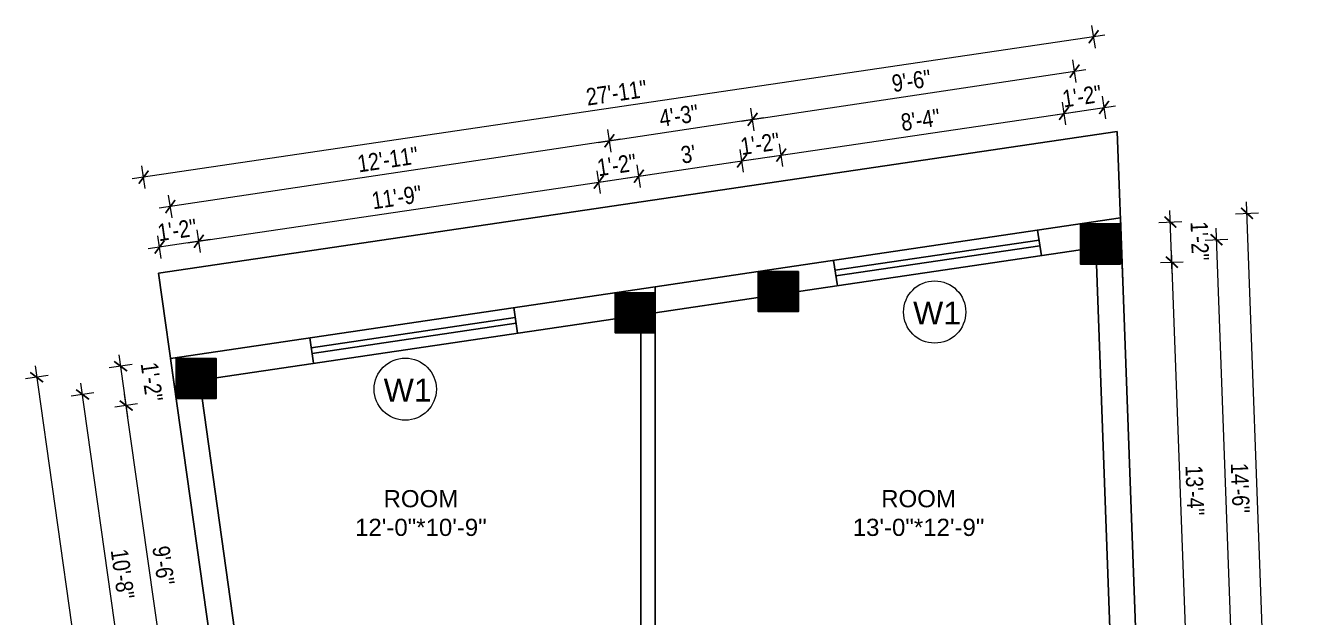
# Model space of a CAD drawing. Header units: inches. Extents: x -5142662 to -4941318, y -3361958 to -3160563.
# Drawn here: x -5006176.5 to -5005733.7, y -3261144.5 to -3260937.8 of the extents above; entities that cross this region are included whole.
import ezdxf

# ---------------------------------------------------------------- set-up
doc = ezdxf.new("R2010")
doc.units = ezdxf.units.IN
doc.header["$LTSCALE"] = 2
doc.header["$MEASUREMENT"] = 0
doc.header["$PDMODE"] = 34
doc.layers.get('0').update_dxf_attribs({"linetype": 'CONTINUOUS'})
doc.layers.get('DEFPOINTS').update_dxf_attribs({"color": 141, "linetype": 'CONTINUOUS'})
doc.layers.add('A-Hatch', color=7, linetype='CONTINUOUS')
for name, color, linetype, lineweight in [('Annotate-Lite.w', 177, 'CONTINUOUS', 9), ('DIM 1-100', 4, 'CONTINUOUS', 13), ('TEXT', 181, 'CONTINUOUS', 25)]:
    doc.layers.add(name, color=color, linetype=linetype, lineweight=lineweight)
doc.styles.add('arial.', font='arial.ttf')
doc.styles.add('gaurav', font='arial.ttf')
doc.styles.get("Standard").update_dxf_attribs({"font": 'ARIALN.TTF'})
doc.dimstyles.new('1 by 96', dxfattribs={"dimtxt": 6, "dimasz": 4, "dimexe": 4, "dimexo": 4, "dimgap": 2, "dimtad": 1, "dimdec": 0, "dimzin": 0, "dimdsep": 46, "dimlunit": 4, "dimtxsty": 'Standard', "dimblk": 'ARCHTICK', "dimcen": 0, "dimdle": 4, "dimadec": 0, "dimazin": 0, "dimtfac": 1, "dimtdec": 0, "dimtix": 1, "dimtofl": 0, "dimtmove": 1, "dimatfit": 3, "dimldrblk": 'ARCHTICK', "dimfxl": 4, "dimfxlon": 1, "dimtolj": 1, "dimtzin": 0, "dimlwd": -1, "dimlwe": -1, "dimarcsym": 0})

# ---------------------------------------------------------------- blocks, each defined once
blk = doc.blocks.new('_ArchTick')
at = {"color": 0, "linetype": 'ByBlock', "const_width": 0.15}
blk.add_lwpolyline([(-0.5, -0.5), (0.5, 0.5)], dxfattribs=at)
blk = doc.blocks.new('*D1177')
at = {"layer": 'DEFPOINTS', "color": 0, "ltscale": 0.5, "transparency": 16777216}
for p in [(-5006123.9, -3261068.06), (-5006141.3, -3261070.51), (-5006106.04, -3261180.81)]:
    blk.add_point(p, dxfattribs=at)
at = {"layer": 'DIM 1-100', "color": 0, "ltscale": 0.5, "transparency": 16777216}
for p, q in [((-5006137.34, -3261069.96), (-5006145.26, -3261071.07)), ((-5006124.82, -3261187.49), (-5006141.85, -3261066.55)), ((-5006121.41, -3261182.97), (-5006129.34, -3261184.09))]:
    blk.add_line(p, q, dxfattribs=at)
at = {"layer": 'DIM 1-100', "color": 0, "ltscale": 0.5, "transparency": 16777216, "xscale": 4, "yscale": 4, "zscale": 4}
for p, rotation in [((-5006141.3, -3261070.51), 98.01894551887811), ((-5006125.37, -3261183.53), 278.0189455188781)]:
    blk.add_blockref('_ArchTick', p, dxfattribs=dict(at, rotation=rotation))
at = {"layer": 'DIM 1-100', "color": 0, "ltscale": 0.5, "transparency": 16777216, "insert": (-5006128.32, -3261126.32), "char_height": 6, "attachment_point": 5, "rotation": 278.0189}
blk.add_mtext('\\A1;9\'-6"', dxfattribs=at)
blk = doc.blocks.new('*D1178')
at = {"layer": 'DEFPOINTS', "color": 0, "ltscale": 0.5, "transparency": 16777216}
for p in [(-5006143.23, -3261056.79), (-5006123.9, -3261054.06), (-5006123.9, -3261068.06)]:
    blk.add_point(p, dxfattribs=at)
at = {"layer": 'DIM 1-100', "color": 0, "ltscale": 0.5, "transparency": 16777216}
for p, q in [((-5006139.27, -3261056.23), (-5006147.19, -3261057.34)), ((-5006140.74, -3261074.47), (-5006143.79, -3261052.83)), ((-5006137.34, -3261069.96), (-5006145.26, -3261071.07))]:
    blk.add_line(p, q, dxfattribs=at)
at = {"layer": 'DIM 1-100', "color": 0, "ltscale": 0.5, "transparency": 16777216, "xscale": 4, "yscale": 4, "zscale": 4}
for p, rotation in [((-5006143.23, -3261056.79), 98.01894551887811), ((-5006141.3, -3261070.51), 278.0189455188781)]:
    blk.add_blockref('_ArchTick', p, dxfattribs=dict(at, rotation=rotation))
at = {"layer": 'DIM 1-100', "color": 0, "ltscale": 0.5, "transparency": 16777216, "insert": (-5006132.34, -3261062.25), "char_height": 6, "attachment_point": 5, "rotation": 278.0189}
blk.add_mtext('\\A1;1\'-2"', dxfattribs=at)
blk = doc.blocks.new('*D1183')
at = {"layer": 'DEFPOINTS', "color": 0, "ltscale": 0.5, "transparency": 16777216}
for p in [(-5006116.9, -3261061.06), (-5006156.53, -3261066.65), (-5006099.04, -3261187.81)]:
    blk.add_point(p, dxfattribs=at)
at = {"layer": 'DIM 1-100', "color": 0, "ltscale": 0.5, "transparency": 16777216}
for p, q in [((-5006138.11, -3261197.35), (-5006157.08, -3261062.68)), ((-5006152.56, -3261066.09), (-5006160.49, -3261067.2)), ((-5006134.71, -3261192.83), (-5006142.63, -3261193.95))]:
    blk.add_line(p, q, dxfattribs=at)
at = {"layer": 'DIM 1-100', "color": 0, "ltscale": 0.5, "transparency": 16777216, "xscale": 4, "yscale": 4, "zscale": 4}
for p, rotation in [((-5006156.53, -3261066.65), 98.01894551877125), ((-5006138.67, -3261193.39), 278.0189455187713)]:
    blk.add_blockref('_ArchTick', p, dxfattribs=dict(at, rotation=rotation))
at = {"layer": 'DIM 1-100', "color": 0, "ltscale": 0.5, "transparency": 16777216, "insert": (-5006142.58, -3261129.31), "char_height": 6, "attachment_point": 5, "rotation": 278.0189}
blk.add_mtext('\\A1;10\'-8"', dxfattribs=at)
blk = doc.blocks.new('*D1184')
at = {"layer": 'DEFPOINTS', "color": 0, "ltscale": 0.5, "transparency": 16777216}
for p in [(-5006125.87, -3261054.06), (-5006085.83, -3261338.31), (-5006132.5, -3261344.88)]:
    blk.add_point(p, dxfattribs=at)
at = {"layer": 'DIM 1-100', "color": 0, "ltscale": 0.5, "transparency": 16777216}
for p, q in [((-5006173.1, -3261056.68), (-5006131.94, -3261348.84)), ((-5006168.58, -3261060.08), (-5006176.5, -3261061.2)), ((-5006128.54, -3261344.32), (-5006136.46, -3261345.44))]:
    blk.add_line(p, q, dxfattribs=at)
at = {"layer": 'DIM 1-100', "color": 0, "ltscale": 0.5, "transparency": 16777216, "xscale": 4, "yscale": 4, "zscale": 4}
for p, rotation in [((-5006172.54, -3261060.64), 98.01894551889016), ((-5006132.5, -3261344.88), 278.0189455188902)]:
    blk.add_blockref('_ArchTick', p, dxfattribs=dict(at, rotation=rotation))
at = {"layer": 'DIM 1-100', "color": 0, "ltscale": 0.5, "transparency": 16777216, "insert": (-5006147.51, -3261202.05), "char_height": 6, "attachment_point": 5, "rotation": 278.0189}
blk.add_mtext('\\A1;23\'-11"', dxfattribs=at)
blk = doc.blocks.new('*D1191')
at = {"layer": 'DEFPOINTS', "color": 0, "ltscale": 0.5, "transparency": 16777216}
for p in [(-5005794.15, -3261021.12), (-5005776.19, -3261020.46), (-5005787.66, -3261180.81)]:
    blk.add_point(p, dxfattribs=at)
at = {"layer": 'DIM 1-100', "color": 0, "ltscale": 0.5, "transparency": 16777216}
for p, q in [((-5005770.14, -3261184.16), (-5005776.34, -3261016.46)), ((-5005780.19, -3261020.61), (-5005772.19, -3261020.31)), ((-5005774.29, -3261180.31), (-5005766.3, -3261180.02))]:
    blk.add_line(p, q, dxfattribs=at)
at = {"layer": 'DIM 1-100', "color": 0, "ltscale": 0.5, "transparency": 16777216, "xscale": 4, "yscale": 4, "zscale": 4}
for p, rotation in [((-5005776.19, -3261020.46), 92.11435361988043), ((-5005770.29, -3261180.16), 272.1143536198804)]:
    blk.add_blockref('_ArchTick', p, dxfattribs=dict(at, rotation=rotation))
at = {"layer": 'DIM 1-100', "color": 0, "ltscale": 0.5, "transparency": 16777216, "insert": (-5005768.18, -3261100.13), "char_height": 6, "attachment_point": 5, "rotation": 272.1144}
blk.add_mtext('\\A1;13\'-4"', dxfattribs=at)
blk = doc.blocks.new('*D1192')
at = {"layer": 'DEFPOINTS', "color": 0, "ltscale": 0.5, "transparency": 16777216}
for p in [(-5005794.15, -3261007.12), (-5005776.7, -3261006.48), (-5005794.15, -3261021.12)]:
    blk.add_point(p, dxfattribs=at)
at = {"layer": 'DIM 1-100', "color": 0, "ltscale": 0.5, "transparency": 16777216}
for p, q in [((-5005776.04, -3261024.46), (-5005776.85, -3261002.48)), ((-5005780.7, -3261006.63), (-5005772.71, -3261006.33)), ((-5005780.19, -3261020.61), (-5005772.19, -3261020.31))]:
    blk.add_line(p, q, dxfattribs=at)
at = {"layer": 'DIM 1-100', "color": 0, "ltscale": 0.5, "transparency": 16777216, "xscale": 4, "yscale": 4, "zscale": 4}
for p, rotation in [((-5005776.7, -3261006.48), 92.11435361988043), ((-5005776.19, -3261020.46), 272.1143536198804)]:
    blk.add_blockref('_ArchTick', p, dxfattribs=dict(at, rotation=rotation))
at = {"layer": 'DIM 1-100', "color": 0, "ltscale": 0.5, "transparency": 16777216, "insert": (-5005766.43, -3261013.1), "char_height": 6, "attachment_point": 5, "rotation": 272.1144}
blk.add_mtext('\\A1;1\'-2"', dxfattribs=at)
blk = doc.blocks.new('*D1194')
at = {"layer": 'DEFPOINTS', "color": 0, "ltscale": 0.5, "transparency": 16777216}
for p in [(-5005801.15, -3261014.12), (-5005760.61, -3261012.63), (-5005794.66, -3261187.81)]:
    blk.add_point(p, dxfattribs=at)
at = {"layer": 'DIM 1-100', "color": 0, "ltscale": 0.5, "transparency": 16777216}
for p, q in [((-5005764.6, -3261012.77), (-5005756.61, -3261012.48)), ((-5005754.05, -3261190.31), (-5005760.75, -3261008.63)), ((-5005758.19, -3261186.46), (-5005750.2, -3261186.16))]:
    blk.add_line(p, q, dxfattribs=at)
at = {"layer": 'DIM 1-100', "color": 0, "ltscale": 0.5, "transparency": 16777216, "xscale": 4, "yscale": 4, "zscale": 4}
for p, rotation in [((-5005760.61, -3261012.63), 92.11435361967166), ((-5005754.19, -3261186.31), 272.1143536196717)]:
    blk.add_blockref('_ArchTick', p, dxfattribs=dict(at, rotation=rotation))
at = {"layer": 'DIM 1-100', "color": 0, "ltscale": 0.5, "transparency": 16777216, "insert": (-5005752.34, -3261099.28), "char_height": 6, "attachment_point": 5, "rotation": 272.1144}
blk.add_mtext('\\A1;14\'-6"', dxfattribs=at)
blk = doc.blocks.new('*D1195')
at = {"layer": 'DEFPOINTS', "color": 0, "ltscale": 0.5, "transparency": 16777216}
for p in [(-5005749.97, -3261003.42), (-5005794.15, -3261005.06), (-5005781.85, -3261338.31)]:
    blk.add_point(p, dxfattribs=at)
at = {"layer": 'DIM 1-100', "color": 0, "ltscale": 0.5, "transparency": 16777216}
for p, q in [((-5005753.97, -3261003.57), (-5005745.98, -3261003.28)), ((-5005737.52, -3261340.67), (-5005750.12, -3260999.43)), ((-5005741.67, -3261336.82), (-5005733.67, -3261336.53))]:
    blk.add_line(p, q, dxfattribs=at)
at = {"layer": 'DIM 1-100', "color": 0, "ltscale": 0.5, "transparency": 16777216, "xscale": 4, "yscale": 4, "zscale": 4}
for p, rotation in [((-5005749.97, -3261003.42), 92.11435361988767), ((-5005737.67, -3261336.67), 272.1143536198877)]:
    blk.add_blockref('_ArchTick', p, dxfattribs=dict(at, rotation=rotation))
at = {"layer": 'DIM 1-100', "color": 0, "ltscale": 0.5, "transparency": 16777216, "insert": (-5005738.76, -3261169.86), "char_height": 6, "attachment_point": 5, "rotation": 272.1144}
blk.add_mtext('\\A1;27\'-9"', dxfattribs=at)
blk = doc.blocks.new('*D1196')
at = {"layer": 'DEFPOINTS', "color": 0, "ltscale": 0.5, "transparency": 16777216}
for p in [(-5005976.29, -3260992.55), (-5005970.59, -3261031.12), (-5006109.9, -3261054.06)]:
    blk.add_point(p, dxfattribs=at)
at = {"layer": 'DIM 1-100', "color": 0, "ltscale": 0.5, "transparency": 16777216}
for p, q in [((-5005975.71, -3260996.5), (-5005976.87, -3260988.59)), ((-5006119.9, -3261013.76), (-5005972.33, -3260991.96)), ((-5006115.35, -3261017.13), (-5006116.52, -3261009.22))]:
    blk.add_line(p, q, dxfattribs=at)
at = {"layer": 'DIM 1-100', "color": 0, "ltscale": 0.5, "transparency": 16777216, "xscale": 4, "yscale": 4, "zscale": 4}
for p, rotation in [((-5005976.29, -3260992.55), 8.403880657178025), ((-5006115.94, -3261013.18), 188.403880657178)]:
    blk.add_blockref('_ArchTick', p, dxfattribs=dict(at, rotation=rotation))
at = {"layer": 'DIM 1-100', "color": 0, "ltscale": 0.5, "transparency": 16777216, "insert": (-5006046.85, -3260997.85), "char_height": 6, "attachment_point": 5, "rotation": 8.4039}
blk.add_mtext('\\A1;11\'-9"', dxfattribs=at)
blk = doc.blocks.new('*D1197')
at = {"layer": 'DEFPOINTS', "color": 0, "ltscale": 0.5, "transparency": 16777216}
for p in [(-5005962.29, -3260990.48), (-5005956.59, -3261029.05), (-5005970.59, -3261031.12)]:
    blk.add_point(p, dxfattribs=at)
at = {"layer": 'DIM 1-100', "color": 0, "ltscale": 0.5, "transparency": 16777216}
for p, q in [((-5005980.25, -3260993.13), (-5005958.33, -3260989.89)), ((-5005975.71, -3260996.5), (-5005976.87, -3260988.59)), ((-5005961.71, -3260994.43), (-5005962.87, -3260986.52))]:
    blk.add_line(p, q, dxfattribs=at)
at = {"layer": 'DIM 1-100', "color": 0, "ltscale": 0.5, "transparency": 16777216, "xscale": 4, "yscale": 4, "zscale": 4}
for p, rotation in [((-5005976.29, -3260992.55), 188.403880657178), ((-5005962.29, -3260990.48), 8.403880657178025)]:
    blk.add_blockref('_ArchTick', p, dxfattribs=dict(at, rotation=rotation))
at = {"layer": 'DIM 1-100', "color": 0, "ltscale": 0.5, "transparency": 16777216, "insert": (-5005970.02, -3260986.55), "char_height": 6, "attachment_point": 5, "rotation": 8.4039}
blk.add_mtext('\\A1;1\'-2"', dxfattribs=at)
blk = doc.blocks.new('*D1198')
at = {"layer": 'DEFPOINTS', "color": 0, "ltscale": 0.5, "transparency": 16777216}
for p in [(-5005926.29, -3260985.16), (-5005920.59, -3261023.74), (-5005956.59, -3261029.05)]:
    blk.add_point(p, dxfattribs=at)
at = {"layer": 'DIM 1-100', "color": 0, "ltscale": 0.5, "transparency": 16777216}
for p, q in [((-5005925.71, -3260989.12), (-5005926.87, -3260981.2)), ((-5005966.25, -3260991.06), (-5005922.33, -3260984.57)), ((-5005961.71, -3260994.43), (-5005962.87, -3260986.52))]:
    blk.add_line(p, q, dxfattribs=at)
at = {"layer": 'DIM 1-100', "color": 0, "ltscale": 0.5, "transparency": 16777216, "xscale": 4, "yscale": 4, "zscale": 4}
for p, rotation in [((-5005926.29, -3260985.16), 8.403880657178025), ((-5005962.29, -3260990.48), 188.403880657178)]:
    blk.add_blockref('_ArchTick', p, dxfattribs=dict(at, rotation=rotation))
at = {"layer": 'DIM 1-100', "color": 0, "ltscale": 0.5, "transparency": 16777216, "insert": (-5005945.03, -3260982.81), "char_height": 6, "attachment_point": 5, "rotation": 8.4039}
blk.add_mtext("\\A1;3'", dxfattribs=at)
blk = doc.blocks.new('*D1199')
at = {"layer": 'DEFPOINTS', "color": 0, "ltscale": 0.5, "transparency": 16777216}
for p in [(-5005912.59, -3260983.13), (-5005920.59, -3261023.74), (-5005906.59, -3261023.74)]:
    blk.add_point(p, dxfattribs=at)
at = {"layer": 'DIM 1-100', "color": 0, "ltscale": 0.5, "transparency": 16777216}
for p, q in [((-5005925.71, -3260989.12), (-5005926.87, -3260981.2)), ((-5005912, -3260987.09), (-5005913.17, -3260979.18)), ((-5005930.25, -3260985.74), (-5005908.63, -3260982.55))]:
    blk.add_line(p, q, dxfattribs=at)
at = {"layer": 'DIM 1-100', "color": 0, "ltscale": 0.5, "transparency": 16777216, "xscale": 4, "yscale": 4, "zscale": 4}
for p, rotation in [((-5005912.59, -3260983.13), 8.403880657178025), ((-5005926.29, -3260985.16), 188.403880657178)]:
    blk.add_blockref('_ArchTick', p, dxfattribs=dict(at, rotation=rotation))
at = {"layer": 'DIM 1-100', "color": 0, "ltscale": 0.5, "transparency": 16777216, "insert": (-5005919.99, -3260979.16), "char_height": 6, "attachment_point": 5, "rotation": 8.4039}
blk.add_mtext('\\A1;1\'-2"', dxfattribs=at)
blk = doc.blocks.new('*D1200')
at = {"layer": 'DEFPOINTS', "color": 0, "ltscale": 0.5, "transparency": 16777216}
for p in [(-5005813.85, -3260968.55), (-5005808.15, -3261007.12), (-5005906.59, -3261023.74)]:
    blk.add_point(p, dxfattribs=at)
at = {"layer": 'DIM 1-100', "color": 0, "ltscale": 0.5, "transparency": 16777216}
for p, q in [((-5005916.55, -3260983.72), (-5005809.89, -3260967.96)), ((-5005813.26, -3260972.5), (-5005814.43, -3260964.59)), ((-5005912, -3260987.09), (-5005913.17, -3260979.18))]:
    blk.add_line(p, q, dxfattribs=at)
at = {"layer": 'DIM 1-100', "color": 0, "ltscale": 0.5, "transparency": 16777216, "xscale": 4, "yscale": 4, "zscale": 4}
for p, rotation in [((-5005813.85, -3260968.55), 8.403880657178025), ((-5005912.59, -3260983.13), 188.403880657178)]:
    blk.add_blockref('_ArchTick', p, dxfattribs=dict(at, rotation=rotation))
at = {"layer": 'DIM 1-100', "color": 0, "ltscale": 0.5, "transparency": 16777216, "insert": (-5005863.96, -3260970.83), "char_height": 6, "attachment_point": 5, "rotation": 8.4039}
blk.add_mtext('\\A1;8\'-4"', dxfattribs=at)
blk = doc.blocks.new('*D1201')
at = {"layer": 'DEFPOINTS', "color": 0, "ltscale": 0.5, "transparency": 16777216}
for p in [(-5005799.85, -3260966.48), (-5005808.15, -3261007.12), (-5005794.15, -3261005.06)]:
    blk.add_point(p, dxfattribs=at)
at = {"layer": 'DIM 1-100', "color": 0, "ltscale": 0.5, "transparency": 16777216}
for p, q in [((-5005799.26, -3260970.44), (-5005800.43, -3260962.52)), ((-5005817.81, -3260969.13), (-5005795.89, -3260965.89)), ((-5005813.26, -3260972.5), (-5005814.43, -3260964.59))]:
    blk.add_line(p, q, dxfattribs=at)
at = {"layer": 'DIM 1-100', "color": 0, "ltscale": 0.5, "transparency": 16777216, "xscale": 4, "yscale": 4, "zscale": 4}
for p, rotation in [((-5005799.85, -3260966.48), 8.403880657178025), ((-5005813.85, -3260968.55), 188.403880657178)]:
    blk.add_blockref('_ArchTick', p, dxfattribs=dict(at, rotation=rotation))
at = {"layer": 'DIM 1-100', "color": 0, "ltscale": 0.5, "transparency": 16777216, "insert": (-5005807.58, -3260962.55), "char_height": 6, "attachment_point": 5, "rotation": 8.4039}
blk.add_mtext('\\A1;1\'-2"', dxfattribs=at)
blk = doc.blocks.new('*D1202')
at = {"layer": 'DEFPOINTS', "color": 0, "ltscale": 0.5, "transparency": 16777216}
for p in [(-5006129.64, -3261015.2), (-5006123.9, -3261054.06), (-5006109.9, -3261054.06)]:
    blk.add_point(p, dxfattribs=at)
at = {"layer": 'DIM 1-100', "color": 0, "ltscale": 0.5, "transparency": 16777216}
for p, q in [((-5006111.98, -3261012.59), (-5006133.6, -3261015.79)), ((-5006129.05, -3261019.16), (-5006130.22, -3261011.24)), ((-5006115.35, -3261017.13), (-5006116.52, -3261009.22))]:
    blk.add_line(p, q, dxfattribs=at)
at = {"layer": 'DIM 1-100', "color": 0, "ltscale": 0.5, "transparency": 16777216, "xscale": 4, "yscale": 4, "zscale": 4}
for p, rotation in [((-5006129.64, -3261015.2), 188.403880657178), ((-5006115.94, -3261013.18), 8.403880657178036)]:
    blk.add_blockref('_ArchTick', p, dxfattribs=dict(at, rotation=rotation))
at = {"layer": 'DIM 1-100', "color": 0, "ltscale": 0.5, "transparency": 16777216, "insert": (-5006123.52, -3261009.23), "char_height": 6, "attachment_point": 5, "rotation": 8.4039}
blk.add_mtext('\\A1;1\'-2"', dxfattribs=at)
blk = doc.blocks.new('*D1203')
at = {"layer": 'DEFPOINTS', "color": 0, "ltscale": 0.5, "transparency": 16777216}
for p in [(-5006125.88, -3261001.06), (-5005963.59, -3261038.12), (-5006116.9, -3261061.06)]:
    blk.add_point(p, dxfattribs=at)
at = {"layer": 'DIM 1-100', "color": 0, "ltscale": 0.5, "transparency": 16777216}
for p, q in [((-5005971.98, -3260982.08), (-5005973.16, -3260974.17)), ((-5005968.61, -3260977.53), (-5006129.83, -3261001.65)), ((-5006125.28, -3261005.02), (-5006126.47, -3260997.11))]:
    blk.add_line(p, q, dxfattribs=at)
at = {"layer": 'DIM 1-100', "color": 0, "ltscale": 0.5, "transparency": 16777216, "xscale": 4, "yscale": 4, "zscale": 4}
for p, rotation in [((-5005972.57, -3260978.12), 8.510423086332324), ((-5006125.88, -3261001.06), 188.5104230863323)]:
    blk.add_blockref('_ArchTick', p, dxfattribs=dict(at, rotation=rotation))
at = {"layer": 'DIM 1-100', "color": 0, "ltscale": 0.5, "transparency": 16777216, "insert": (-5006049.96, -3260984.63), "char_height": 6, "attachment_point": 5, "rotation": 8.5104}
blk.add_mtext('\\A1;12\'-11"', dxfattribs=at)
blk = doc.blocks.new('*D1204')
at = {"layer": 'DEFPOINTS', "color": 0, "ltscale": 0.5, "transparency": 16777216}
for p in [(-5005922.58, -3260970.64), (-5005913.59, -3261030.74), (-5005963.59, -3261038.12)]:
    blk.add_point(p, dxfattribs=at)
at = {"layer": 'DIM 1-100', "color": 0, "ltscale": 0.5, "transparency": 16777216}
for p, q in [((-5005921.99, -3260974.6), (-5005923.18, -3260966.69)), ((-5005976.53, -3260978.71), (-5005918.63, -3260970.05)), ((-5005971.98, -3260982.08), (-5005973.16, -3260974.17))]:
    blk.add_line(p, q, dxfattribs=at)
at = {"layer": 'DIM 1-100', "color": 0, "ltscale": 0.5, "transparency": 16777216, "xscale": 4, "yscale": 4, "zscale": 4}
for p, rotation in [((-5005922.58, -3260970.64), 8.510423086329146), ((-5005972.57, -3260978.12), 188.5104230863292)]:
    blk.add_blockref('_ArchTick', p, dxfattribs=dict(at, rotation=rotation))
at = {"layer": 'DIM 1-100', "color": 0, "ltscale": 0.5, "transparency": 16777216, "insert": (-5005948.33, -3260969.37), "char_height": 6, "attachment_point": 5, "rotation": 8.5104}
blk.add_mtext('\\A1;4\'-3"', dxfattribs=at)
blk = doc.blocks.new('*D1205')
at = {"layer": 'DEFPOINTS', "color": 0, "ltscale": 0.5, "transparency": 16777216}
for p in [(-5005810.17, -3260953.82), (-5005801.15, -3261014.12), (-5005913.59, -3261030.74)]:
    blk.add_point(p, dxfattribs=at)
at = {"layer": 'DIM 1-100', "color": 0, "ltscale": 0.5, "transparency": 16777216}
for p, q in [((-5005809.58, -3260957.78), (-5005810.77, -3260949.87)), ((-5005926.54, -3260971.23), (-5005806.22, -3260953.23)), ((-5005921.99, -3260974.6), (-5005923.18, -3260966.69))]:
    blk.add_line(p, q, dxfattribs=at)
at = {"layer": 'DIM 1-100', "color": 0, "ltscale": 0.5, "transparency": 16777216, "xscale": 4, "yscale": 4, "zscale": 4}
for p, rotation in [((-5005810.17, -3260953.82), 8.510423086329146), ((-5005922.58, -3260970.64), 188.5104230863292)]:
    blk.add_blockref('_ArchTick', p, dxfattribs=dict(at, rotation=rotation))
at = {"layer": 'DIM 1-100', "color": 0, "ltscale": 0.5, "transparency": 16777216, "insert": (-5005867.13, -3260957.22), "char_height": 6, "attachment_point": 5, "rotation": 8.5104}
blk.add_mtext('\\A1;9\'-6"', dxfattribs=at)
blk = doc.blocks.new('*D1206')
at = {"layer": 'DEFPOINTS', "color": 0, "ltscale": 0.5, "transparency": 16777216}
for p in [(-5006135.21, -3260990.81), (-5005794.15, -3261005.06), (-5006125.87, -3261054.06)]:
    blk.add_point(p, dxfattribs=at)
at = {"layer": 'DIM 1-100', "color": 0, "ltscale": 0.5, "transparency": 16777216}
for p, q in [((-5005799.54, -3260941.22), (-5006139.17, -3260991.4)), ((-5005802.91, -3260945.76), (-5005804.08, -3260937.85)), ((-5006134.63, -3260994.77), (-5006135.8, -3260986.86))]:
    blk.add_line(p, q, dxfattribs=at)
at = {"layer": 'DIM 1-100', "color": 0, "ltscale": 0.5, "transparency": 16777216, "xscale": 4, "yscale": 4, "zscale": 4}
for p, rotation in [((-5005803.49, -3260941.81), 8.403880655919362), ((-5006135.21, -3260990.81), 188.4038806559193)]:
    blk.add_blockref('_ArchTick', p, dxfattribs=dict(at, rotation=rotation))
at = {"layer": 'DIM 1-100', "color": 0, "ltscale": 0.5, "transparency": 16777216, "insert": (-5005970.09, -3260961.35), "char_height": 6, "attachment_point": 5, "rotation": 8.4039}
blk.add_mtext('\\A1;27\'-11"', dxfattribs=at)

msp = doc.modelspace()

# ---------------------------------------------------------------- hatches: boundary and pattern name
at = {"layer": 'A-Hatch', "ltscale": 0.5}
h = msp.add_hatch(dxfattribs=at)
h.set_pattern_fill('ANSI31', color=256)
h.set_pattern_definition([(45, (85624.56339, -2601.65336), (-0.0883883476483, 0.0883883476483), [])])
h.paths.add_polyline_path([(-5005794.15, -3261007.12), (-5005808.15, -3261007.12), (-5005808.15, -3261021.12), (-5005794.15, -3261021.12)])
h = msp.add_hatch(dxfattribs=at)
h.set_pattern_fill('ANSI31', color=256)
h.set_pattern_definition([(45, (85512.12236, -2618.26499), (-0.0883883476483, 0.0883883476483), [])])
h.paths.add_polyline_path([(-5005906.59, -3261023.74), (-5005920.59, -3261023.74), (-5005920.59, -3261037.74), (-5005906.59, -3261037.74)])
h = msp.add_hatch(dxfattribs=at)
h.set_pattern_fill('ANSI31', color=256)
h.set_pattern_definition([(45, (85462.12236, -2625.65181), (-0.0883883476483, 0.0883883476483), [])])
h.paths.add_polyline_path([(-5005956.59, -3261031.12), (-5005970.59, -3261031.12), (-5005970.59, -3261045.12), (-5005956.59, -3261045.12)])
h = msp.add_hatch(dxfattribs=at)
h.set_pattern_fill('ANSI31', color=256)
h.set_pattern_definition([(45, (85308.81536, -2648.5922), (-0.0883883476483, 0.0883883476483), [])])
h.paths.add_polyline_path([(-5006109.9, -3261054.06), (-5006123.9, -3261054.06), (-5006123.9, -3261068.06), (-5006109.9, -3261068.06)])

# ---------------------------------------------------------------- linework, layer by layer
at = {"ltscale": 0.5}
for p, q in [((-5005795.26, -3260974.89), (-5006130.06, -3261024.36)), ((-5005795.26, -3260974.89), (-5005793.32, -3261027.46)), ((-5005821.76, -3261018.23), (-5005823.07, -3261009.33)), ((-5005808.15, -3261016.22), (-5005906.59, -3261030.77)), ((-5005893.79, -3261023.31), (-5005822.56, -3261012.79)), ((-5005893.5, -3261025.29), (-5005822.27, -3261014.77)), ((-5005892.98, -3261028.75), (-5005894.3, -3261019.85)), ((-5005796.67, -3261180.81), (-5005802.56, -3261021.12)), ((-5006123.9, -3261068.06), (-5006130.06, -3261024.36)), ((-5005956.59, -3261029.05), (-5005920.59, -3261023.74)), ((-5005956.59, -3261031.12), (-5005956.59, -3261029.05)), ((-5005956.59, -3261038.15), (-5005920.59, -3261032.83)), ((-5006004.63, -3261045.25), (-5006005.95, -3261036.35)), ((-5005956.59, -3261185.31), (-5005956.59, -3261038.35)), ((-5005970.59, -3261040.22), (-5006109.9, -3261060.8)), ((-5006076.66, -3261050.33), (-5006005.43, -3261039.81)), ((-5006076.37, -3261052.31), (-5006005.14, -3261041.79)), ((-5006075.86, -3261055.77), (-5006077.17, -3261046.87)), ((-5005961.59, -3261180.81), (-5005961.59, -3261045.12)), ((-5006114.81, -3261068.06), (-5006098.93, -3261180.81))]:
    msp.add_line(p, q, dxfattribs=at)
for points in [[(-5005920.59, -3261338.31), (-5005781.85, -3261338.31), (-5005794.15, -3261005.06), (-5005920.59, -3261023.74)], [(-5005956.59, -3261029.05), (-5006125.87, -3261054.06), (-5006085.83, -3261338.31), (-5006071.83, -3261338.31)]]:
    msp.add_lwpolyline(points, dxfattribs=at)
for points in [[(-5005808.15, -3261007.12), (-5005794.15, -3261007.12), (-5005794.15, -3261021.12), (-5005808.15, -3261021.12)], [(-5005920.59, -3261023.74), (-5005906.59, -3261023.74), (-5005906.59, -3261037.74), (-5005920.59, -3261037.74)], [(-5005970.59, -3261031.12), (-5005956.59, -3261031.12), (-5005956.59, -3261045.12), (-5005970.59, -3261045.12)], [(-5006123.9, -3261054.06), (-5006109.9, -3261054.06), (-5006109.9, -3261068.06), (-5006123.9, -3261068.06)]]:
    msp.add_lwpolyline(points, close=True, dxfattribs=at)
at = {"layer": 'Annotate-Lite.w', "ltscale": 0.005}
for centre in [(-5005859.01, -3261037.87), (-5006043.86, -3261064.79)]:
    msp.add_circle(centre, 10.86, dxfattribs=at)

# ---------------------------------------------------------------- texts
at = {"layer": 'Annotate-Lite.w', "ltscale": 0.005, "char_height": 8, "attachment_point": 1, "style": 'gaurav'}
for insert in [(-5005866.55, -3261034.22), (-5006051.4, -3261061.14)]:
    msp.add_mtext_dynamic_manual_height_columns('W1', width=8, gutter_width=100, heights=[0], dxfattribs=dict(at, insert=insert))
at = {"layer": 'TEXT', "lineweight": -2, "char_height": 6, "attachment_point": 5, "style": 'arial.'}
for s, insert in [('ROOM\\P12\'-0"*10\'-9"', (-5006038.4, -3261108.05)), ('ROOM\\P13\'-0"*12\'-9"', (-5005864.64, -3261108.05))]:
    msp.add_mtext_dynamic_manual_height_columns(s, width=45.7314, gutter_width=30, heights=[0], dxfattribs=dict(at, insert=insert))

# ---------------------------------------------------------------- dimensions: what is measured, and where the dimension line sits
at = {"layer": 'DIM 1-100', "ltscale": 0.5}
for p1, p2, distance, picture, middle in [((-5005794.15, -3261005.06), (-5006125.87, -3261054.06), -63.94, '*D1206', (-5005970.09, -3260961.35)), ((-5005963.59, -3261038.12), (-5006116.9, -3261061.06), -60.67, '*D1203', (-5006049.96, -3260984.63)), ((-5005781.85, -3261338.31), (-5005794.15, -3261005.06), -44.21, '*D1195', (-5005738.76, -3261169.86)), ((-5006125.87, -3261054.06), (-5006085.83, -3261338.31), -47.13, '*D1184', (-5006147.51, -3261202.05))]:
    dim = msp.add_aligned_dim(p1=p1, p2=p2, distance=distance, dimstyle='1 by 96', dxfattribs=at)
    dim.commit()
    dim.dimension.update_dxf_attribs({"geometry": picture, "text_midpoint": middle})
for base, p1, p2, angle, picture, middle in [((-5005810.17, -3260953.82), (-5005913.59, -3261030.74), (-5005801.15, -3261014.12), 8.5104, '*D1205', (-5005867.13, -3260957.22)), ((-5005922.58, -3260970.64), (-5005963.59, -3261038.12), (-5005913.59, -3261030.74), 8.5104, '*D1204', (-5005948.33, -3260969.37)), ((-5005813.85, -3260968.55), (-5005906.59, -3261023.74), (-5005808.15, -3261007.12), 188.4039, '*D1200', (-5005863.96, -3260970.83)), ((-5005926.29, -3260985.16), (-5005956.59, -3261029.05), (-5005920.59, -3261023.74), 188.4039, '*D1198', (-5005945.03, -3260982.81)), ((-5005976.29, -3260992.55), (-5006109.9, -3261054.06), (-5005970.59, -3261031.12), 188.4039, '*D1196', (-5006046.85, -3260997.85)), ((-5005760.61, -3261012.63), (-5005794.66, -3261187.81), (-5005801.15, -3261014.12), 272.1144, '*D1194', (-5005752.34, -3261099.28)), ((-5005776.19, -3261020.46), (-5005787.66, -3261180.81), (-5005794.15, -3261021.12), 272.1144, '*D1191', (-5005768.18, -3261100.13)), ((-5006156.53, -3261066.65), (-5006099.04, -3261187.81), (-5006116.9, -3261061.06), 278.0189, '*D1183', (-5006142.58, -3261129.31)), ((-5006141.3, -3261070.51), (-5006106.04, -3261180.81), (-5006123.9, -3261068.06), 278.0189, '*D1177', (-5006128.32, -3261126.32))]:
    dim = msp.add_linear_dim(base=base, p1=p1, p2=p2, angle=angle, dimstyle='1 by 96', dxfattribs=at)
    dim.commit()
    dim.dimension.update_dxf_attribs({"geometry": picture, "text_midpoint": middle})
for base, p1, p2, angle, picture, middle in [((-5005799.85, -3260966.48), (-5005808.15, -3261007.12), (-5005794.15, -3261005.06), 188.4039, '*D1201', (-5005806.85, -3260967.51)), ((-5005912.59, -3260983.13), (-5005920.59, -3261023.74), (-5005906.59, -3261023.74), 188.4039, '*D1199', (-5005919.26, -3260984.12)), ((-5005962.29, -3260990.48), (-5005970.59, -3261031.12), (-5005956.59, -3261029.05), 188.4039, '*D1197', (-5005969.29, -3260991.51)), ((-5005776.7, -3261006.48), (-5005794.15, -3261021.12), (-5005794.15, -3261007.12), 272.1144, '*D1192', (-5005771.44, -3261013.29)), ((-5006129.64, -3261015.2), (-5006109.9, -3261054.06), (-5006123.9, -3261054.06), 188.4039, '*D1202', (-5006122.79, -3261014.19)), ((-5006143.23, -3261056.79), (-5006123.9, -3261068.06), (-5006123.9, -3261054.06), 278.0189, '*D1178', (-5006137.3, -3261062.95))]:
    dim = msp.add_linear_dim(base=base, p1=p1, p2=p2, angle=angle, dimstyle='1 by 96', dxfattribs=at)
    dim.commit()
    dim.dimension.update_dxf_attribs({"geometry": picture, "text_midpoint": middle, "dimtype": 160})

doc.saveas('drawing.dxf')
